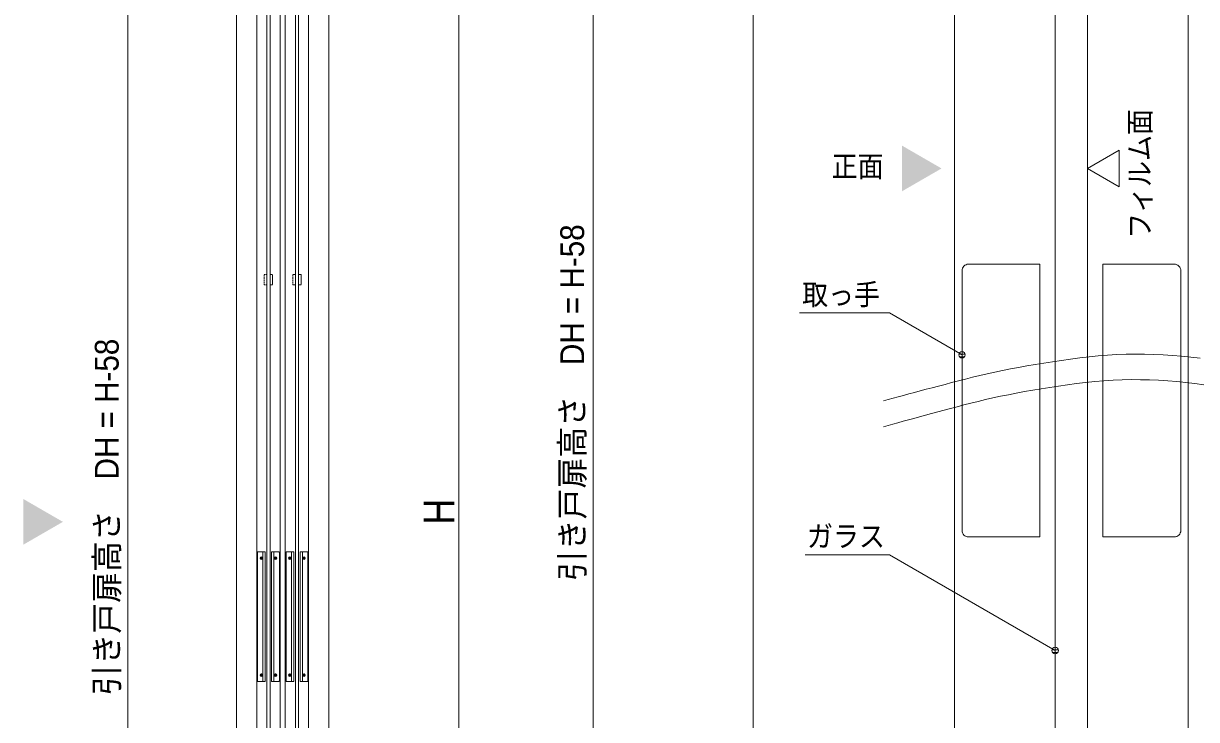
# Model space of a CAD drawing. Units: millimetres, scale not verified. Extents: x -6062 to 6062, y -3045 to 3045.
# Drawn here: x -685 to 1121, y -1145 to -74 of the extents above; entities that cross this region are included whole.
import ezdxf
from ezdxf.enums import TextEntityAlignment as Align

# ---------------------------------------------------------------- set-up
doc = ezdxf.new("R2010")
doc.units = ezdxf.units.MM
doc.header["$LTSCALE"] = 20
doc.linetypes.add('DASHED1', pattern=[1.8, 1.2, -0.6])
for name, color, linetype, lineweight in [('0-0_2寸法-1', 7, 'Continuous', 9), ('0-3_2寸法-3', 7, 'Continuous', 9), ('0-4_3一般', 7, 'Continuous', 9)]:
    doc.layers.add(name, color=color, linetype=linetype, lineweight=lineweight)
doc.styles.add('ＭＳ ゴシック', font='')
doc.styles.add('ＭＳ Ｐゴシック', font='')
doc.styles.get('ＭＳ ゴシック').set_extended_font_data('MS Gothic')
doc.styles.get('ＭＳ Ｐゴシック').set_extended_font_data('MS PGothic')

# ---------------------------------------------------------------- blocks, each defined once
blk = doc.blocks.new('グループ-6')
at = {"layer": '0-4_3一般'}
blk.add_lwpolyline([(29229.3, 6100), (29949.3, 6100), (29949.3, -39680), (29229.3, -39680)], close=True, dxfattribs=at)
blk = doc.blocks.new('グループ-8')
at = {"layer": '0-4_3一般'}
for p, q in [((29252.3, -17760), (29252.3, -21720)), ((29328.3, -17940), (29416.3, -17940)), ((29372.3, -17984), (29372.3, -17896)), ((29422.3, -21740), (29422.3, -17740)), ((29756.3, -17740), (29756.3, -21740)), ((29762.3, -17940), (29850.3, -17940)), ((29806.3, -17896), (29806.3, -17984)), ((29926.3, -21720), (29926.3, -17760)), ((29328.3, -21540), (29416.3, -21540)), ((29372.3, -21584), (29372.3, -21496)), ((29762.3, -21540), (29850.3, -21540)), ((29806.3, -21496), (29806.3, -21584))]:
    blk.add_line(p, q, dxfattribs=at)
for points in [[(29272.3, -21740), (29492.3, -21740), (29492.3, -17740), (29272.3, -17740)], [(29906.3, -17740), (29686.3, -17740), (29686.3, -21740), (29906.3, -21740)]]:
    blk.add_lwpolyline(points, dxfattribs=at)
for centre in [(29372.3, -17940), (29806.3, -17940), (29372.3, -21540), (29806.3, -21540)]:
    blk.add_circle(centre, 40, dxfattribs=at)
for centre, start, end in [((29272.3, -17760), 135, 180), ((29272.3, -17760), 90, 135), ((29906.3, -17760), 45, 90), ((29906.3, -17760), 0, 45), ((29272.3, -21720), 180, 225), ((29272.3, -21720), 225, 270), ((29906.3, -21720), 270, 315), ((29906.3, -21720), 315, 0)]:
    blk.add_arc(centre, 20, start, end, dxfattribs=at)
blk = doc.blocks.new('グループ-15')
at = {"layer": '0-4_3一般'}
blk.add_lwpolyline([(29639.3, 5620), (29639.3, -39220), (29539.3, -39220), (29539.3, 5620)], close=True, dxfattribs=at)
blk = doc.blocks.new('グループ-20')
at = {"layer": '0-4_3一般'}
for p, q in [((30109.3, -39680), (30109.3, 6100)), ((30829.3, 6100), (30829.3, -39680))]:
    blk.add_line(p, q, dxfattribs=at)
blk = doc.blocks.new('グループ-21')
at = {"layer": '0-4_3一般'}
for p, q in [((30132.3, -17760), (30132.3, -21720)), ((30372.3, -17740), (30152.3, -17740)), ((30208.3, -17940), (30296.3, -17940)), ((30252.3, -17984), (30252.3, -17896)), ((30302.3, -21740), (30302.3, -17740)), ((30372.3, -21740), (30372.3, -17740)), ((30566.3, -17740), (30566.3, -21740)), ((30786.3, -17740), (30566.3, -17740)), ((30636.3, -17740), (30636.3, -21740)), ((30642.3, -17940), (30730.3, -17940)), ((30686.3, -17896), (30686.3, -17984)), ((30806.3, -21720), (30806.3, -17760)), ((30208.3, -21540), (30296.3, -21540)), ((30252.3, -21584), (30252.3, -21496)), ((30642.3, -21540), (30730.3, -21540)), ((30686.3, -21496), (30686.3, -21584)), ((30152.3, -21740), (30372.3, -21740)), ((30566.3, -21740), (30786.3, -21740))]:
    blk.add_line(p, q, dxfattribs=at)
for centre in [(30252.3, -17940), (30686.3, -17940), (30252.3, -21540), (30686.3, -21540)]:
    blk.add_circle(centre, 40, dxfattribs=at)
for centre, start, end in [((30152.3, -17760), 135, 180), ((30152.3, -17760), 90, 135), ((30786.3, -17760), 45, 90), ((30786.3, -17760), 0, 45), ((30152.3, -21720), 180, 225), ((30152.3, -21720), 225, 270), ((30786.3, -21720), 270, 315), ((30786.3, -21720), 315, 0)]:
    blk.add_arc(centre, 20, start, end, dxfattribs=at)
blk = doc.blocks.new('グループ-28')
at = {"layer": '0-4_3一般'}
for p, q in [((30419.3, -39220), (30419.3, 5620)), ((30519.3, 5620), (30519.3, -39220))]:
    blk.add_line(p, q, dxfattribs=at)
blk = doc.blocks.new('グループ-33')
at = {"layer": '0-4_3一般', "linetype": 'DASHED1'}
for points in [[(29459.3, -9200), (29539.3, -9200), (29539.3, -9520), (29459.3, -9520)], [(29639.3, -9200), (29719.3, -9200), (29719.3, -9520), (29639.3, -9520)], [(30339.3, -9200), (30419.3, -9200), (30419.3, -9520), (30339.3, -9520)], [(30519.3, -9200), (30599.3, -9200), (30599.3, -9520), (30519.3, -9520)]]:
    blk.add_lwpolyline(points, close=True, dxfattribs=at)
at = {"layer": '0-4_3一般'}
for name in ['グループ-6', 'グループ-20', 'グループ-15', 'グループ-28', 'グループ-8', 'グループ-21']:
    blk.add_blockref(name, (0, 0), dxfattribs=at)
blk = doc.blocks.new('グループ-34')
at = {"layer": '0-4_3一般'}
blk.add_blockref('グループ-33', (0, 0), dxfattribs=at)
blk = doc.blocks.new('グループ-56')
at = {"layer": '0-4_3一般'}
for p, q in [((28609.3, 7000), (28609.3, -40000)), ((31449.3, 7000), (31449.3, -40000))]:
    blk.add_line(p, q, dxfattribs=at)
blk = doc.blocks.new('グループ-85')
at = {"layer": '0-4_3一般'}
for p, q in [((53823.7, 5604.9), (53823.7, -32200)), ((54823.7, -32200), (54823.7, 5604.9))]:
    blk.add_line(p, q, dxfattribs=at)
blk.add_lwpolyline([(57923.7, 10804.9), (57923.7, -37400), (50723.7, -37400), (50723.7, 10804.9)], close=True, dxfattribs=at)
blk = doc.blocks.new('グループ-90')
at = {"layer": '0-4_3一般'}
for p, q in [((50953.7, -9084.3), (50953.7, -17084.3)), ((57693.7, -17084.3), (57693.7, -9084.3))]:
    blk.add_line(p, q, dxfattribs=at)
for points in [[(51153.7, -17284.3), (53353.7, -17284.3), (53353.7, -8884.3), (51153.7, -8884.3)], [(57493.7, -8884.3), (55293.7, -8884.3), (55293.7, -17284.3), (57493.7, -17284.3)]]:
    blk.add_lwpolyline(points, dxfattribs=at)
for centre, start, end in [((51153.7, -9084.3), 135, 180), ((51153.7, -9084.3), 90, 135), ((57493.7, -9084.3), 45, 90), ((57493.7, -9084.3), 0, 45), ((51153.7, -17084.3), 180, 225), ((51153.7, -17084.3), 225, 270), ((57493.7, -17084.3), 270, 315), ((57493.7, -17084.3), 315, 0)]:
    blk.add_arc(centre, 200, start, end, dxfattribs=at)
blk = doc.blocks.new('グループ-91')
at = {"layer": '0-4_3一般'}
for points in [[(48531, -13088.9), (48677.9, -13049.5), (48829.9, -13008.9), (48987.1, -12967), (49149.5, -12923.8), (49317, -12879.4), (49489.7, -12833.8), (49667.5, -12786.8), (49850.4, -12738.7), (50038.5, -12689.2), (50231.8, -12638.6), (50430.2, -12586.6), (50633.7, -12533.4), (50842.4, -12479), (51056.3, -12423.2), (51275.2, -12367.6), (51499.2, -12313.4), (51728.1, -12260.5), (51962.2, -12209.1), (52201.2, -12159), (52445.3, -12110.3), (52694.4, -12063.1), (52948.5, -12017.2), (53207.6, -11972.7), (53471.8, -11929.7), (53741, -11888), (54015.3, -11847.7), (54294.5, -11808.8), (54578.8, -11771.3), (54865.5, -11737.4), (55151.9, -11709.3), (55438, -11686.9), (55723.9, -11670.4), (56009.5, -11659.6), (56294.8, -11654.6), (56579.9, -11655.3), (56864.7, -11661.8), (57149.3, -11674.2), (57433.5, -11692.2), (57717.6, -11716.1)], [(57717.6, -11716.1), (58001.3, -11745.7), (58284.8, -11781.1)], [(48531, -13888.9), (48675.5, -13849.3), (48825.1, -13808.4), (48979.7, -13766.3), (49139.4, -13722.9), (49304.2, -13678.3), (49474, -13632.3), (49649, -13585.2), (49828.9, -13536.7), (50014, -13487), (50204.1, -13436), (50399.2, -13383.8), (50599.5, -13330.3), (50804.8, -13275.5), (51015.1, -13219.5), (51230.5, -13163.5), (51450.8, -13108.9), (51676.1, -13055.7), (51906.3, -13003.8), (52141.5, -12953.4), (52381.6, -12904.3), (52626.6, -12856.6), (52876.6, -12810.3), (53131.5, -12765.3), (53391.4, -12721.8), (53656.2, -12679.6), (53926, -12638.8), (54200.7, -12599.4), (54480.4, -12561.3), (54762.4, -12526.9), (55044.2, -12498.2), (55325.7, -12475.2), (55606.9, -12458.1), (55887.9, -12446.7), (56168.6, -12441), (56449, -12441.1), (56729.2, -12447), (57009.2, -12458.7), (57288.8, -12476.1), (57568.3, -12499.3)], [(57568.3, -12499.3), (57847.4, -12528.3), (58126.3, -12563), (58404.9, -12603.5)]]:
    blk.add_lwpolyline(points, dxfattribs=at)
for name in ['グループ-85', 'グループ-90']:
    blk.add_blockref(name, (0, 0), dxfattribs=at)
blk = doc.blocks.new('グループ-92')
at = {"layer": '0-4_3一般'}
blk.add_line((44523.7, 19804.9), (44523.7, -40000), dxfattribs=at)
blk.add_blockref('グループ-91', (0, 0), dxfattribs=at)

msp = doc.modelspace()

# ---------------------------------------------------------------- linework, layer by layer
at = {"layer": '0-0_2寸法-1'}
for p, q in [((192.31, 527.53), (192.31, -1857.29)), ((-14.56, -1987.29), (-14.56, 337.29)), ((-524.54, 292.29), (-524.54, -1974.29))]:
    msp.add_line(p, q, dxfattribs=at)
at = {"layer": '0-3_2寸法-3'}
for p, q in [((765.08, -582.67), (755.29, -582.67)), ((764.18, -586.67), (756.19, -586.67)), ((760.36, -578.67), (760.01, -578.67)), ((760.36, -578.67), (760.01, -578.67)), ((908.58, -1038.24), (898.79, -1038.24)), ((907.68, -1042.24), (899.69, -1042.24)), ((903.87, -1034.24), (903.49, -1034.24)), ((903.87, -1034.24), (903.49, -1034.24))]:
    msp.add_line(p, q, dxfattribs=at)
msp.add_lwpolyline([(1002.28, -268.72), (1002.28, -324.84), (953.68, -296.78)], close=True, dxfattribs=at)
for points in [[(760.18, -583.66), (648.68, -519.29), (510.16, -519.29)], [(903.68, -1039.23), (648.68, -892.01), (518.65, -892.01)]]:
    msp.add_lwpolyline(points, dxfattribs=at)
for centre in [(760.18, -583.66), (760.18, -583.66), (903.68, -1039.23), (903.68, -1039.23)]:
    msp.add_circle(centre, 5.01, dxfattribs=at)
for points in [[(667.93, -261.71), (728.68, -296.78), (667.93, -331.85)], [(-685.28, -805.93), (-624.54, -841), (-685.28, -876.07)]]:
    msp.add_solid(points, dxfattribs=at)

# ---------------------------------------------------------------- block references
at = {"layer": '0-4_3一般', "xscale": 0.05, "yscale": 0.05}
for name in ['グループ-92', 'グループ-34', 'グループ-56']:
    msp.add_blockref(name, (-1787.5, 0), dxfattribs=at)

# ---------------------------------------------------------------- texts
at = {"layer": '0-0_2寸法-1', "style": 'ＭＳ Ｐゴシック'}
for s, height, width, p in [('引き戸扉高さ\u3000DH = H-58', 36.69, 0.95, (189.19, -932.31)), ('引き戸扉高さ\u3000DH = H-58', 36.69, 0.95, (-527.65, -1108.43)), ('H', 47.17, 0.9, (-7.49, -845.25))]:
    msp.add_text(s, height=height, rotation=90, dxfattribs=dict(at, width=width)).set_placement(p, align=Align.BOTTOM_LEFT)
at = {"layer": '0-3_2寸法-3', "style": 'ＭＳ ゴシック', "width": 0.9}
msp.add_text('フィルム面', height=32.55, rotation=90, dxfattribs=at).set_placement((1059.88, -405.14), align=Align.BOTTOM_LEFT)
for s, p in [('正面', (559.46, -319.56)), ('取っ手', (514.02, -516.89)), ('ガラス', (521.5, -889.24))]:
    msp.add_text(s, height=32.55, dxfattribs=at).set_placement(p, align=Align.BOTTOM_LEFT)

doc.saveas('drawing.dxf')
